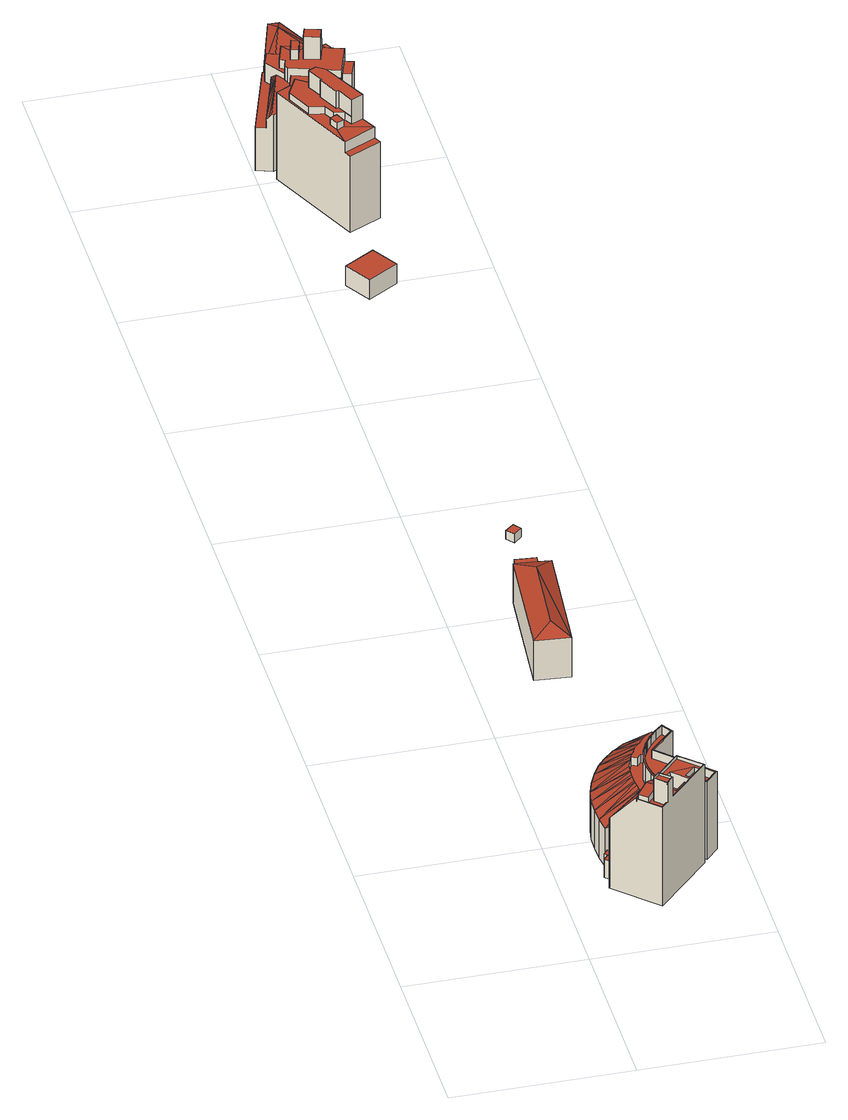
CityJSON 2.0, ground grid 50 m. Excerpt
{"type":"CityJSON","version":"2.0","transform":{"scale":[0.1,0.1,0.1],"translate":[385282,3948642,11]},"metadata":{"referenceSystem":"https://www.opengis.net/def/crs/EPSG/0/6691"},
"CityObjects":{
"building1":{"type":"Building","attributes":{"class":9999,"usage":461,"measuredHeight":6.2,"storeysAboveGround":9999,"storeysBelowGround":9999,"prefecture":13,"city":13103,"footprintArea":-9999,"fireproofType":1011,"coverageRatio":80,"floorAreaRatio":700,"surveyYear":1,"urbanPlanType":21,"areaClassificationType":22,"landUseType":214,"districts":"10","detailedUsage":"0","floodRisk_description":10,"floodRisk_rank":1,"floodRisk_depth":0.03,"floodRisk_adminType":2,"floodRisk_scale":2},"geometry":[{"type":"Solid","lod":"2","boundaries":[[[[0,1,2,3,4,5]],[[6,7,8,9,10,11]],[[8,4,3,9]],[[7,5,4,8]],[[9,3,2,10]],[[6,0,5,7]],[[10,2,1,11]],[[11,1,0,6]]]],"semantics":{"surfaces":[{"type":"GroundSurface"},{"type":"RoofSurface"},{"type":"WallSurface"}],"values":[[0,1,2,2,2,2,2,2]]}}]},
"building2":{"type":"Building","attributes":{"class":3002,"usage":401,"measuredHeight":30.2,"storeysAboveGround":7,"storeysBelowGround":0,"prefecture":13,"city":13103,"footprintArea":265.2,"fireproofType":1001,"coverageRatio":80,"floorAreaRatio":500,"surveyYear":2021,"urbanPlanType":21,"areaClassificationType":22,"landUseType":212,"districts":"10","detailedUsage":"1210","floodRisk_description":10,"floodRisk_rank":1,"floodRisk_depth":0.15,"floodRisk_adminType":2,"floodRisk_scale":2},"geometry":[{"type":"Solid","lod":"2","boundaries":[[[[12,13,14,15,16]],[[17,18,19,20]],[[21,22,23,24,25,26,27]],[[28,29,30]],[[31,32,33]],[[34,35,36]],[[28,37,38]],[[39,40,41]],[[20,42,43,17]],[[44,45,46,47]],[[48,49,50,51,52]],[[34,36,30]],[[28,38,29]],[[34,53,35]],[[54,55,56,57]],[[42,58,59,43]],[[38,60,29]],[[49,61,62,63,64,65,23,22,50]],[[66,67,68,69]],[[69,70,71,66]],[[29,72,30]],[[73,74,75]],[[33,76,41]],[[72,34,30]],[[77,78,79,80]],[[72,31,34]],[[74,81,75]],[[33,41,73]],[[82,83,84,85,86,87,25,24,88,89]],[[31,33,75]],[[18,59,58,19]],[[33,73,75]],[[76,90,39]],[[31,75,34]],[[91,92,93,94]],[[76,39,41]],[[51,94,93,21,27,37,28,62,61,77,80,52]],[[73,41,84,83]],[[42,20,55,54]],[[51,50,44,47,91,94]],[[72,13,12,31]],[[87,18,17,25]],[[39,90,59,18,87,86]],[[79,48,52,80]],[[40,39,86,85]],[[38,37,27,26]],[[20,19,56,55]],[[19,58,57,56]],[[92,46,45,22,21,93]],[[43,60,38,26,25,17]],[[30,36,64,63]],[[67,66,71,88,24]],[[70,69,68,34,75]],[[74,73,83,82]],[[81,74,82,89]],[[32,31,12,16]],[[41,40,85,84]],[[50,22,45,44]],[[60,43,59,90,76,15,14,29]],[[28,30,63,62]],[[29,14,13,72]],[[79,78,49,48]],[[88,71,70,75,81,89]],[[91,47,46,92]],[[36,35,65,64]],[[68,67,24,23,53,34]],[[58,42,54,57]],[[76,33,32,16,15]],[[35,53,23,65]],[[77,61,49,78]]]],"semantics":{"surfaces":[{"type":"GroundSurface"},{"type":"RoofSurface"},{"type":"WallSurface"}],"values":[[0,1,1,1,1,1,1,1,1,1,1,1,1,1,1,1,1,1,1,1,1,1,1,1,1,1,1,1,1,1,1,1,1,1,1,1,2,2,2,2,2,2,2,2,2,2,2,2,2,2,2,2,2,2,2,2,2,2,2,2,2,2,2,2,2,2,2,2,2,2]]}}]},
"building3":{"type":"Building","attributes":{"class":3002,"usage":402,"measuredHeight":17.3,"storeysAboveGround":3,"storeysBelowGround":0,"prefecture":13,"city":13103,"footprintArea":685.89,"fireproofType":1001,"coverageRatio":80,"floorAreaRatio":700,"surveyYear":2021,"urbanPlanType":21,"areaClassificationType":22,"landUseType":212,"districts":"10","detailedUsage":"1221","floodRisk_description":10,"floodRisk_rank":1,"floodRisk_depth":0.02,"floodRisk_adminType":2,"floodRisk_scale":2},"geometry":[{"type":"Solid","lod":"2","boundaries":[[[[95,96,97,98,99,100,101,102,103,104,105,106,107,108,109,110,111,112,113,114]],[[115,116,117]],[[118,119,120]],[[121,122,123]],[[124,125,126,127]],[[128,129,130]],[[131,132,133]],[[134,135,136,137,138,139,140,141,142,143,144,145,146,147,148,149,150]],[[151,152,153,154]],[[121,123,155]],[[156,124,127,157]],[[158,159,160,161]],[[118,162,163]],[[164,165,166]],[[125,167,168,126]],[[115,169,170]],[[171,172,173,174]],[[175,176,177]],[[132,178,133]],[[116,179,180]],[[181,182,183,184]],[[119,166,165]],[[115,117,169]],[[172,158,161,173]],[[185,186,187,188,189,190,191,192,193,194,195,196,197,198,199,200,201,202,203]],[[204,168,167,205]],[[118,163,180]],[[206,207,208,209]],[[166,128,210]],[[119,211,120]],[[164,166,210]],[[128,130,210]],[[177,133,175]],[[116,212,117]],[[121,213,214]],[[180,179,118]],[[181,184,151,154]],[[215,216,217,218,219,220,221]],[[222,217,216,223,220,219]],[[224,225,226,227,228]],[[117,212,229,230,231,232,233,234,235,176,175,178,132,170,169]],[[128,213,121]],[[204,205,236,237]],[[128,121,129]],[[159,238,239,160]],[[182,240,241,183]],[[121,214,122]],[[240,171,174,241]],[[116,180,212]],[[178,175,133]],[[152,156,157,153]],[[242,237,236,243]],[[228,244,245,246,247,224]],[[118,120,162]],[[131,248,132]],[[119,165,211]],[[238,242,243,239]],[[170,132,248,115]],[[151,233,232,152]],[[149,148,172,171]],[[186,185,164,210,130,129]],[[179,104,103,118]],[[205,167,194,193]],[[225,220,223,188,123,122,226]],[[140,139,127,126]],[[231,197,196,124,156]],[[131,108,107,248]],[[226,122,214,98,97,228,227]],[[221,220,225,224]],[[167,125,195,194]],[[108,131,133,177,109]],[[189,188,223,216,246,245]],[[142,141,168,204]],[[144,143,237,242]],[[118,103,102,119]],[[230,229,199,198]],[[177,176,235,183,241,110,109]],[[216,215,247,246]],[[148,147,158,172]],[[231,230,198,197]],[[203,202,162,120,211]],[[100,128,166,101]],[[184,234,233,151]],[[185,203,211,165,164]],[[95,245,244,96]],[[150,149,171,240]],[[95,114,160,239,190,189,245]],[[134,150,240,182]],[[201,200,212,180,163]],[[229,212,200,199]],[[208,207,217,222]],[[152,232,231,156]],[[239,243,191,190]],[[112,173,161,113]],[[136,135,181,154]],[[125,124,196,195]],[[209,219,218,206]],[[138,137,153,157]],[[187,155,123,188]],[[236,205,193,192]],[[115,106,105,116]],[[143,142,204,237]],[[110,241,174,111]],[[145,144,242,238]],[[138,157,127,139]],[[111,174,173,112]],[[187,186,129,121,155]],[[160,114,113,161]],[[201,163,162,202]],[[207,206,218,217]],[[235,234,184,183]],[[128,100,99,213]],[[141,140,126,168]],[[248,107,106,115]],[[96,244,228,97]],[[98,214,213,99]],[[135,134,182,181]],[[215,221,224,247]],[[105,104,179,116]],[[243,236,192,191]],[[209,208,222,219]],[[119,102,101,166]],[[147,146,159,158]],[[146,145,238,159]],[[137,136,154,153]]]],"semantics":{"surfaces":[{"type":"GroundSurface"},{"type":"RoofSurface"},{"type":"WallSurface"}],"values":[[0,1,1,1,1,1,1,1,1,1,1,1,1,1,1,1,1,1,1,1,1,1,1,1,1,1,1,1,1,1,1,1,1,1,1,1,1,1,1,1,1,1,1,1,1,1,1,1,1,1,1,1,1,1,1,1,1,1,2,2,2,2,2,2,2,2,2,2,2,2,2,2,2,2,2,2,2,2,2,2,2,2,2,2,2,2,2,2,2,2,2,2,2,2,2,2,2,2,2,2,2,2,2,2,2,2,2,2,2,2,2,2,2,2,2,2,2,2,2,2,2,2,2,2,2]]}}]},
"building4":{"type":"Building","attributes":{"class":3001,"usage":422,"measuredHeight":15,"storeysAboveGround":3,"storeysBelowGround":0,"prefecture":13,"city":13103,"footprintArea":330.69,"fireproofType":1001,"coverageRatio":80,"floorAreaRatio":700,"surveyYear":2021,"urbanPlanType":21,"areaClassificationType":22,"landUseType":214,"districts":"10","detailedUsage":"1123","floodRisk_description":10,"floodRisk_rank":1,"floodRisk_depth":0.12,"floodRisk_adminType":2,"floodRisk_scale":2},"geometry":[{"type":"Solid","lod":"2","boundaries":[[[[249,250,251,252,253,254,255,256]],[[257,258,259]],[[260,259,261]],[[262,263,264,265]],[[258,257,262,265,266]],[[261,258,266,260]],[[258,261,259]],[[252,260,266,253]],[[250,257,259,251]],[[252,251,259,260]],[[255,254,265,264]],[[249,256,263,262]],[[256,255,264,263]],[[254,253,266,265]],[[257,250,249,262]]]],"semantics":{"surfaces":[{"type":"GroundSurface"},{"type":"RoofSurface"},{"type":"WallSurface"}],"values":[[0,1,1,1,1,1,1,2,2,2,2,2,2,2,2]]}}]},
"building5":{"type":"Building","attributes":{"class":9999,"usage":461,"measuredHeight":-9999,"storeysAboveGround":9999,"storeysBelowGround":9999,"prefecture":13,"city":13103,"footprintArea":-9999,"fireproofType":1011,"coverageRatio":80,"floorAreaRatio":500,"surveyYear":1,"urbanPlanType":21,"areaClassificationType":22,"landUseType":214,"districts":"10","detailedUsage":"0","floodRisk_description":10,"floodRisk_rank":1,"floodRisk_depth":0.03,"floodRisk_adminType":2,"floodRisk_scale":2},"geometry":[{"type":"Solid","lod":"2","boundaries":[[[[267,268,269,270]],[[271,272,273,274]],[[270,269,274,273]],[[269,268,271,274]],[[267,270,273,272]],[[268,267,272,271]]]],"semantics":{"surfaces":[{"type":"GroundSurface"},{"type":"RoofSurface"},{"type":"WallSurface"}],"values":[[0,1,2,2,2,2]]}}]},
"building6":{"type":"Building","attributes":{"class":3001,"usage":411,"measuredHeight":7,"storeysAboveGround":2,"storeysBelowGround":0,"prefecture":13,"city":13103,"footprintArea":85.57,"fireproofType":1002,"coverageRatio":80,"floorAreaRatio":500,"surveyYear":2021,"urbanPlanType":21,"areaClassificationType":22,"landUseType":211,"districts":"10","detailedUsage":"1310","floodRisk_description":10,"floodRisk_rank":1,"floodRisk_depth":0.04,"floodRisk_adminType":2,"floodRisk_scale":2},"geometry":[{"type":"Solid","lod":"2","boundaries":[[[[275,276,277,278]],[[279,280,281,282]],[[277,276,279,282]],[[278,277,282,281]],[[275,278,281,280]],[[276,275,280,279]]]],"semantics":{"surfaces":[{"type":"GroundSurface"},{"type":"RoofSurface"},{"type":"WallSurface"}],"values":[[0,1,2,2,2,2]]}}]},
"building7":{"type":"Building","attributes":{"class":3002,"usage":401,"measuredHeight":35.2,"storeysAboveGround":9,"storeysBelowGround":0,"prefecture":13,"city":13103,"footprintArea":270.38,"fireproofType":1002,"coverageRatio":80,"floorAreaRatio":500,"surveyYear":2021,"urbanPlanType":21,"areaClassificationType":22,"landUseType":212,"districts":"10","detailedUsage":"1210","floodRisk_description":10,"floodRisk_rank":1,"floodRisk_depth":0.02,"floodRisk_adminType":2,"floodRisk_scale":2},"geometry":[{"type":"Solid","lod":"2","boundaries":[[[[283,284,285,286,287]],[[288,289,290,291,292,293,294,295,296,297,298,299,300,301]],[[302,303,304,305,306,307,308,309,310]],[[311,312,313,314]],[[314,315,316,317,318,319,320,321,322,323,324,313,312,325,326,311]],[[327,328,329,330]],[[331,332,333,334]],[[298,297,317,316]],[[303,302,300,299]],[[285,284,327,330]],[[297,296,318,317]],[[322,292,291,306,305,283,287,323]],[[308,307,290,289]],[[295,294,320,319]],[[302,310,301,300]],[[328,314,313,329]],[[307,306,291,290]],[[313,324,286,285,330,329]],[[333,332,326,325]],[[299,298,316,315,304,303]],[[331,334,312,311]],[[334,333,325,312]],[[328,327,284,283,305,304,315,314]],[[287,286,324,323]],[[332,331,311,326]],[[309,308,289,288]],[[310,309,288,301]],[[296,295,319,318]],[[294,293,321,320]],[[292,322,321,293]]]],"semantics":{"surfaces":[{"type":"GroundSurface"},{"type":"RoofSurface"},{"type":"WallSurface"}],"values":[[0,1,1,1,1,1,1,2,2,2,2,2,2,2,2,2,2,2,2,2,2,2,2,2,2,2,2,2,2,2]]}}]},
"building8":{"type":"Building","attributes":{"class":3002,"usage":401,"measuredHeight":29.5,"storeysAboveGround":7,"storeysBelowGround":1,"prefecture":13,"city":13103,"footprintArea":419.25,"fireproofType":1001,"coverageRatio":80,"floorAreaRatio":500,"surveyYear":2021,"urbanPlanType":21,"areaClassificationType":22,"landUseType":212,"districts":"10","detailedUsage":"1210","floodRisk_description":10,"floodRisk_rank":2,"floodRisk_depth":1.14,"floodRisk_adminType":2,"floodRisk_scale":2},"geometry":[{"type":"Solid","lod":"2","boundaries":[[[[335,336,337,338,339,340,341,342,343,344,345,346,347,348,349]],[[350,351,352]],[[353,354,355,356]],[[357,358,359,360]],[[361,362,363,364]],[[365,350,366]],[[367,368,369,370]],[[371,372,373,374]],[[375,365,366]],[[376,377,375]],[[350,352,366]],[[378,379,380,381,382,383]],[[384,385,386,387,388,389,390,366,351]],[[391,392,393,394]],[[395,396,397,398,399,400]],[[376,375,366]],[[401,402,403,404,405,406,407,408,409,353,356,410,411,355,354,412]],[[413,414,415,416]],[[344,343,400,399]],[[395,400,343,342,384,351,350,365]],[[370,369,404,403,388,387]],[[390,389,402,401,382,381]],[[339,338,369,368]],[[355,414,413,356]],[[397,380,379,398]],[[401,412,383,382]],[[344,399,398,379,378,354,353,359,358,406,405,364,363,345]],[[347,346,362,361]],[[412,354,378,383]],[[356,413,416,410]],[[349,348,364,405,404,369,338,337,391,394]],[[367,370,387,386]],[[342,341,385,384]],[[395,365,375,377,396]],[[403,402,389,388]],[[390,381,380,397,396,377,376,366]],[[373,372,407,406,358,357]],[[410,416,415,411]],[[346,345,363,362]],[[359,353,409,360]],[[411,415,414,355]],[[408,371,374,409]],[[337,336,392,391]],[[349,394,393,335]],[[409,374,373,357,360]],[[368,367,386,340,339]],[[348,347,361,364]],[[341,340,386,385]],[[336,335,393,392]],[[407,372,371,408]],[[366,352,351]]]],"semantics":{"surfaces":[{"type":"GroundSurface"},{"type":"RoofSurface"},{"type":"WallSurface"}],"values":[[0,1,1,1,1,1,1,1,1,1,1,1,1,1,1,1,1,1,2,2,2,2,2,2,2,2,2,2,2,2,2,2,2,2,2,2,2,2,2,2,2,2,2,2,2,2,2,2,2,2,2]]}}]},
"building9":{"type":"Building","attributes":{"class":3002,"usage":401,"measuredHeight":20.2,"storeysAboveGround":5,"storeysBelowGround":1,"prefecture":13,"city":13103,"footprintArea":233.11,"fireproofType":1001,"coverageRatio":80,"floorAreaRatio":500,"surveyYear":2021,"urbanPlanType":21,"areaClassificationType":22,"landUseType":212,"districts":"10","detailedUsage":"1210","floodRisk_description":10,"floodRisk_rank":2,"floodRisk_depth":0.91,"floodRisk_adminType":2,"floodRisk_scale":2},"geometry":[{"type":"Solid","lod":"2","boundaries":[[[[417,418,419,420,421]],[[422,423,424]],[[425,426,427,428]],[[429,424,430]],[[424,431,430]],[[424,429,432]],[[433,428,427,431,424,423,434,435,426,425,436]],[[437,438,439,440]],[[441,442,443,444]],[[445,446,447,448]],[[422,424,432]],[[433,439,438,428]],[[428,438,437,425]],[[436,440,439,433]],[[443,442,418,417,429,430,427,426]],[[434,445,448,435]],[[425,437,440,436]],[[417,421,432,429]],[[421,420,422,432]],[[419,434,423,422,420]],[[427,430,431]],[[447,446,441,444]],[[448,447,444,443,426,435]],[[446,445,434,419,418,442,441]]]],"semantics":{"surfaces":[{"type":"GroundSurface"},{"type":"RoofSurface"},{"type":"WallSurface"}],"values":[[0,1,1,1,1,1,1,1,1,1,1,2,2,2,2,2,2,2,2,2,2,2,2,2]]}}]}
},
"vertices":[
[158,158,132],[130,125,132],[80,167,132],[94,184,132],[86,191,132],[99,207,132],[158,158,189],[99,207,189],[86,191,189],[94,184,189],[80,167,189],[130,125,189],
[202,133,134],[286,221,134],[346,164,134],[196,8,134],[82,117,134],[202,74,509],[183,54,509],[184,54,509],[202,73,509],[259,77,436],[212,123,436],[196,123,436],[217,103,436],[202,74,436],[230,47,436],[232,49,436],[343,164,446],[346,164,446],[286,218,446],[202,133,446],[82,117,355],[138,63,446],[194,124,446],[197,124,446],[203,131,446],[232,49,446],[230,47,446],[211,27,446],[210,26,446],[195,11,446],[231,46,509],[232,46,509],[255,167,390],[212,123,390],[243,93,390],[286,138,390],[290,142,436],[321,174,436],[255,167,436],[303,122,436],[306,126,436],[196,123,446],[231,46,502],[202,73,502],[184,54,502],[213,27,502],[213,27,509],[213,25,509],[232,46,446],[337,158,436],[343,164,436],[286,218,436],[203,131,436],[197,124,436],[200,84,462],[217,103,452],[194,124,452],[177,105,462],[146,71,452],[169,50,452],[286,221,446],[141,63,446],[146,68,446],[146,71,446],[196,8,446],[337,158,420],[321,174,420],[290,142,420],[306,126,420],[147,70,446],[146,68,436],[141,63,436],[195,11,436],[210,26,436],[211,27,436],[183,54,436],[169,50,436],[147,70,436],[213,25,446],[286,138,420],[243,93,420],[259,77,420],[303,122,420],
[224,188,130],[195,152,130],[185,142,130],[106,220,130],[96,216,130],[90,257,130],[88,299,130],[89,339,130],[97,378,130],[109,416,130],[126,453,130],[145,485,130],[167,511,130],[197,540,130],[231,564,130],[326,421,130],[259,352,130],[393,220,130],[357,182,130],[286,252,130],[145,485,251],[126,453,251],[215,404,336],[97,378,251],[89,339,251],[190,328,336],[195,243,336],[140,186,256],[199,210,336],[239,373,376],[230,353,376],[233,352,376],[242,371,376],[90,257,251],[193,249,336],[191,264,336],[197,540,251],[242,443,336],[198,540,251],[303,448,350],[282,428,350],[266,410,350],[250,387,350],[249,384,350],[242,371,350],[233,352,350],[226,318,350],[225,288,350],[230,257,350],[238,229,350],[246,216,350],[286,257,350],[357,187,350],[388,220,350],[253,352,350],[321,421,350],[263,412,376],[247,389,376],[250,387,376],[266,410,376],[205,214,336],[246,386,376],[249,384,376],[357,187,376],[286,257,376],[286,252,376],[357,182,376],[190,334,336],[193,351,336],[189,285,336],[189,304,336],[88,299,251],[222,319,376],[226,318,376],[226,424,336],[227,426,336],[253,352,376],[388,220,376],[393,220,376],[259,352,376],[265,467,336],[285,482,336],[231,564,251],[257,460,336],[109,416,251],[203,378,336],[282,428,376],[303,448,376],[304,453,376],[279,430,376],[189,285,310],[193,249,310],[205,214,310],[199,210,310],[224,188,310],[246,210,310],[234,227,310],[226,256,310],[221,288,310],[222,319,310],[230,353,310],[239,373,310],[246,386,310],[235,395,310],[223,382,310],[207,390,310],[193,351,310],[190,334,310],[189,312,310],[225,288,376],[221,288,376],[172,174,277],[187,190,277],[175,199,277],[153,190,277],[190,279,336],[189,312,336],[207,390,336],[96,216,251],[106,220,251],[194,154,247],[223,189,247],[187,190,247],[172,174,247],[153,190,247],[142,187,247],[185,145,247],[175,199,247],[199,210,247],[185,145,255],[142,187,255],[140,186,255],[184,144,255],[185,142,255],[223,382,336],[235,395,336],[246,386,336],[247,389,336],[263,412,336],[279,430,336],[304,453,336],[226,256,376],[230,257,376],[246,216,376],[246,210,376],[321,421,376],[326,421,376],[238,229,376],[234,227,376],[195,152,255],[224,188,255],[223,189,255],[194,154,255],[167,511,251],
[224,1442,89],[260,1439,89],[228,1098,89],[129,1107,89],[161,1448,89],[165,1448,89],[167,1465,89],[226,1460,89],[260,1439,214],[208,1386,239],[228,1098,214],[129,1107,214],[185,1147,239],[224,1442,214],[226,1460,214],[167,1465,214],[165,1448,214],[161,1448,214],
[222,1695,126],[239,1674,126],[216,1654,126],[198,1675,126],[239,1674,154],[222,1695,154],[198,1675,154],[216,1654,154],
[105,2998,18],[190,3048,18],[235,2974,18],[150,2924,18],[190,3048,80],[105,2998,80],[150,2924,80],[235,2974,80],
[170,3463,14],[265,3269,14],[175,3227,14],[48,3499,14],[90,3520,14],[144,3421,312],[149,3423,312],[126,3469,312],[147,3479,312],[100,3513,312],[72,3460,312],[105,3387,312],[145,3378,312],[161,3346,312],[189,3339,312],[201,3317,312],[202,3317,312],[179,3364,312],[172,3362,312],[179,3364,366],[202,3317,366],[234,3333,366],[170,3463,366],[147,3479,366],[126,3469,366],[149,3423,366],[144,3421,366],[172,3362,366],[179,3311,289],[159,3302,289],[166,3246,289],[255,3290,289],[234,3333,289],[201,3317,289],[189,3339,289],[161,3346,289],[145,3378,289],[105,3387,289],[72,3460,289],[100,3513,289],[90,3520,289],[48,3499,289],[147,3328,289],[167,3337,289],[265,3269,255],[255,3290,255],[166,3246,255],[175,3227,255],[179,3311,311],[167,3337,311],[147,3328,311],[159,3302,311],
[303,3698,4],[286,3647,4],[262,3655,4],[254,3633,4],[180,3599,4],[111,3619,4],[96,3567,4],[53,3547,4],[7,3563,4],[83,3792,4],[231,3742,4],[239,3766,4],[287,3750,4],[285,3725,4],[279,3706,4],[41,3551,174],[47,3549,182],[75,3633,182],[187,3757,228],[129,3776,228],[149,3750,228],[169,3744,228],[223,3725,256],[229,3743,256],[187,3757,256],[181,3738,256],[287,3750,82],[239,3766,82],[231,3742,82],[285,3725,82],[34,3554,165],[102,3717,182],[111,3619,204],[180,3599,204],[254,3633,204],[130,3675,204],[170,3706,299],[213,3692,299],[223,3725,299],[181,3738,299],[63,3643,165],[97,3725,174],[93,3733,165],[129,3776,201],[93,3788,201],[80,3752,201],[118,3693,201],[124,3712,201],[110,3718,201],[53,3547,182],[96,3567,182],[111,3619,182],[130,3675,182],[123,3678,182],[117,3690,182],[118,3693,182],[262,3655,202],[286,3647,202],[303,3698,202],[279,3706,202],[34,3554,140],[93,3733,140],[80,3752,140],[93,3788,140],[83,3792,140],[7,3563,140],[124,3712,228],[117,3690,228],[123,3678,228],[254,3633,228],[285,3725,228],[229,3743,228],[213,3692,228],[170,3706,228],[181,3738,228],[158,3706,228],[138,3712,228],[110,3718,228],[169,3744,259],[149,3750,259],[138,3712,259],[158,3706,259],
[177,3984,5],[281,3767,5],[199,3769,5],[89,3800,5],[146,3986,5],[89,3800,147],[116,3792,164],[164,3944,164],[241,3825,164],[258,3815,164],[235,3864,164],[231,3848,164],[177,3984,147],[235,3864,147],[209,3851,164],[146,3986,147],[209,3839,164],[199,3769,164],[195,3793,164],[219,3816,164],[241,3825,193],[231,3848,193],[209,3839,193],[219,3816,193],[244,3768,184],[281,3767,184],[258,3815,184],[227,3804,184],[199,3769,207],[244,3768,207],[227,3804,207],[195,3793,207]
]}
